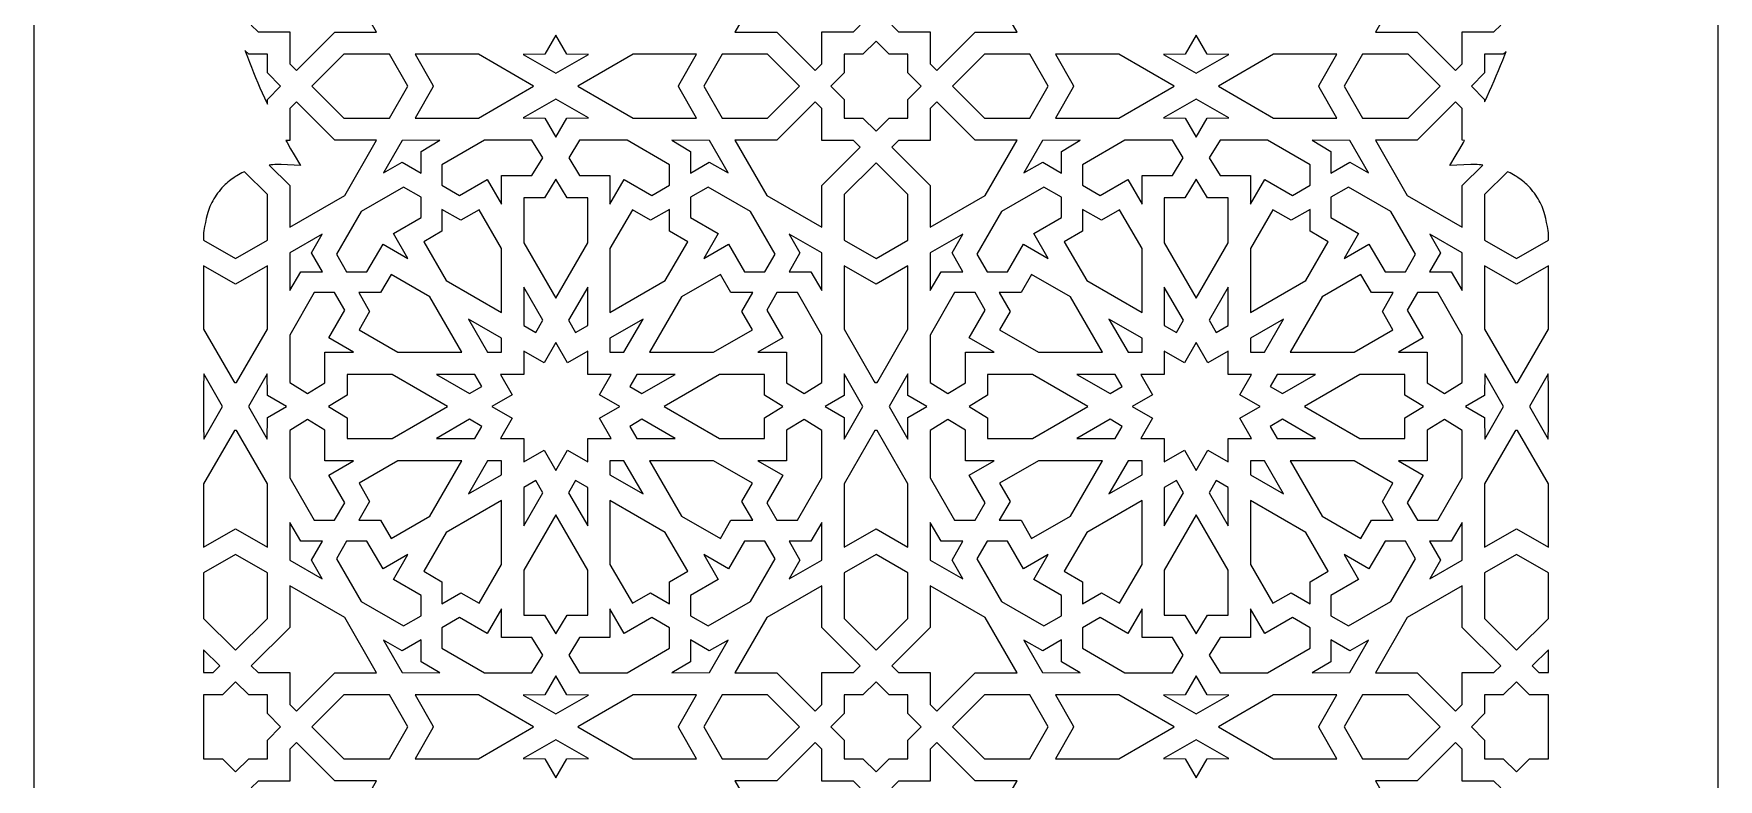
# Model space of a CAD drawing. Extents: x -302 to 302, y -785 to 785.
# Drawn here: x -302 to 302, y 61 to 328 of the extents above; entities that cross this region are included whole.
import ezdxf

# ---------------------------------------------------------------- set-up
doc = ezdxf.new("R2010")
doc.units = 0
doc.layers.add('LAYER_1', color=18, linetype='CONTINUOUS')

msp = doc.modelspace()

# ---------------------------------------------------------------- linework, layer by layer
at = {"layer": 'LAYER_1'}
for points in [[(-302.5, -785), (302.5, -785), (302.5, 785), (-302.5, 785)], [(-210.57, 360.25), (-210.57, 345.28), (-224.35, 331.5), (-221.93, 329.08), (-210.53, 329.08), (-210.53, 317.69), (-208.11, 315.27), (-194.33, 329.05), (-179.36, 329.05), (-190.79, 348.82)], [(-19.44, 345.28), (-19.44, 360.25), (-39.22, 348.82), (-50.65, 329.05), (-35.67, 329.05), (-21.89, 315.27), (-19.48, 317.69), (-19.48, 329.08), (-8.08, 329.08), (-5.66, 331.5)], [(19.44, 345.28), (5.66, 331.5), (8.08, 329.08), (19.48, 329.08), (19.48, 317.69), (21.89, 315.27), (35.67, 329.05), (50.65, 329.05), (39.22, 348.82), (19.44, 360.25)], [(210.57, 345.28), (210.57, 360.25), (190.79, 348.82), (179.36, 329.05), (194.33, 329.05), (208.11, 315.27), (210.53, 317.69), (210.53, 329.08), (221.93, 329.08), (224.35, 331.5)], [(-111.09, 321.1), (-115, 327.88), (-118.92, 321.1), (-126.69, 321.04), (-115, 314.29), (-103.31, 321.04)], [(111.09, 321.1), (103.31, 321.04), (115, 314.29), (126.69, 321.04), (118.92, 321.1), (115, 327.88)], [(-218.54, 314.38), (-218.54, 321.11), (-225.27, 321.11), (-226.65, 322.49), (-226.46, 321.96), (-225.76, 320.1), (-225.04, 318.24), (-224.31, 316.39), (-223.57, 314.54), (-222.8, 312.71), (-222.03, 310.88), (-221.24, 309.06), (-220.43, 307.24), (-219.61, 305.44), (-218.78, 303.64), (-218.54, 303.15), (-218.54, 304.86), (-213.81, 309.62)], [(-202.57, 309.62), (-191.07, 298.12), (-174.77, 298.12), (-168.13, 309.62), (-174.77, 321.13), (-191.07, 321.12)], [(-159.05, 309.62), (-159.14, 309.23), (-165.56, 298.12), (-142.75, 298.11), (-122.95, 309.62), (-142.75, 321.13), (-165.56, 321.13), (-159.14, 310.02)], [(-70.96, 309.62), (-70.86, 310.02), (-64.45, 321.13), (-87.26, 321.13), (-107.06, 309.62), (-87.26, 298.11), (-64.45, 298.12), (-70.86, 309.23)], [(-38.93, 298.12), (-27.44, 309.62), (-38.93, 321.12), (-55.23, 321.13), (-61.88, 309.62), (-55.23, 298.12)], [(-11.46, 304.86), (-11.46, 298.14), (-4.74, 298.14), (0, 293.42), (4.74, 298.14), (11.46, 298.14), (11.46, 304.86), (16.2, 309.62), (11.46, 314.38), (11.46, 321.11), (4.74, 321.11), (0, 325.83), (-4.74, 321.11), (-11.46, 321.11), (-11.46, 314.38), (-16.2, 309.62)], [(38.93, 298.12), (55.23, 298.12), (61.88, 309.62), (55.23, 321.13), (38.93, 321.12), (27.44, 309.62)], [(64.45, 321.13), (70.86, 310.02), (70.96, 309.62), (70.86, 309.23), (64.45, 298.12), (87.26, 298.11), (107.06, 309.62), (87.26, 321.13)], [(165.56, 298.12), (159.14, 309.23), (159.05, 309.62), (159.14, 310.02), (165.56, 321.13), (142.75, 321.13), (122.95, 309.62), (142.75, 298.11)], [(168.13, 309.62), (174.77, 298.12), (191.07, 298.12), (202.57, 309.62), (191.07, 321.12), (174.77, 321.13)], [(218.54, 304.86), (218.54, 303.97), (218.62, 304.13), (219.48, 305.96), (220.33, 307.8), (221.16, 309.64), (221.97, 311.49), (222.77, 313.35), (223.55, 315.21), (224.31, 317.08), (225.06, 318.96), (225.79, 320.84), (226.27, 322.1), (225.27, 321.11), (218.54, 321.11), (218.54, 314.38), (213.81, 309.62)], [(-208.98, 284.93), (-206.74, 281.12), (-213.64, 281.46), (-214.38, 281.48), (-215.12, 281.47), (-215.86, 281.45), (-216.6, 281.42), (-217.35, 281.36), (-217.91, 281.3), (-210.57, 273.96), (-210.57, 258.99), (-190.79, 270.42), (-179.36, 290.2), (-194.33, 290.2), (-208.11, 303.98), (-210.53, 301.56), (-210.53, 290.16), (-211.93, 290.16), (-211.51, 289.38), (-210.26, 287.15)], [(-126.69, 298.21), (-118.92, 298.14), (-115, 291.37), (-111.09, 298.14), (-103.31, 298.21), (-115, 304.95)], [(-19.44, 258.99), (-19.44, 273.96), (-5.66, 287.74), (-8.08, 290.16), (-19.48, 290.16), (-19.48, 301.56), (-21.89, 303.98), (-35.67, 290.2), (-50.65, 290.2), (-39.22, 270.42)], [(19.48, 290.16), (8.08, 290.16), (5.66, 287.74), (19.44, 273.96), (19.44, 258.99), (39.22, 270.42), (50.65, 290.2), (35.67, 290.2), (21.89, 303.98), (19.48, 301.56)], [(111.09, 298.14), (115, 291.37), (118.92, 298.14), (126.69, 298.21), (115, 304.95), (103.31, 298.21)], [(209.68, 287.15), (210.97, 289.39), (211.4, 290.17), (210.53, 290.29), (210.53, 291.16), (210.53, 301.56), (208.11, 303.98), (194.33, 290.2), (179.36, 290.2), (190.79, 270.42), (210.57, 258.99), (210.57, 273.96), (217.91, 281.3), (217.35, 281.36), (216.6, 281.42), (215.86, 281.45), (215.12, 281.47), (214.38, 281.48), (213.64, 281.46), (206.07, 281.11), (208.38, 284.93)], [(-163.37, 286.23), (-156.66, 290.2), (-170.16, 290.17), (-176.91, 278.49), (-170.15, 282.32), (-163.37, 278.41)], [(-134.46, 267.25), (-134.46, 277.54), (-123.55, 277.54), (-119.68, 283.85), (-123.58, 290.19), (-140.61, 290.19), (-155.87, 281.39), (-155.87, 274.08), (-149.54, 270.43), (-139.61, 276.17)], [(-110.32, 283.85), (-106.46, 277.54), (-95.55, 277.54), (-95.55, 267.25), (-90.39, 276.17), (-80.46, 270.43), (-74.14, 274.08), (-74.14, 281.39), (-89.4, 290.19), (-106.43, 290.19)], [(-73.35, 290.2), (-66.64, 286.23), (-66.64, 278.41), (-59.86, 282.32), (-53.09, 278.49), (-59.84, 290.17)], [(53.09, 278.49), (59.86, 282.32), (66.64, 278.41), (66.64, 286.23), (73.35, 290.2), (59.84, 290.17)], [(90.39, 276.17), (95.55, 267.25), (95.55, 277.54), (106.46, 277.54), (110.32, 283.85), (106.43, 290.19), (89.4, 290.19), (74.14, 281.39), (74.14, 274.08), (80.46, 270.43)], [(134.46, 277.54), (134.46, 267.25), (139.61, 276.17), (149.54, 270.43), (155.87, 274.08), (155.87, 281.39), (140.61, 290.19), (123.58, 290.19), (119.68, 283.85), (123.55, 277.54)], [(170.15, 282.32), (176.91, 278.49), (170.16, 290.17), (156.66, 290.2), (163.37, 286.23), (163.37, 278.41)], [(-240.53, 262.08), (-240.85, 260.65), (-241.13, 259.22), (-241.38, 257.78), (-241.5, 257), (-241.5, 254.39), (-230.01, 247.76), (-218.52, 254.39), (-218.52, 270.68), (-226.78, 278.93), (-227.14, 278.77), (-227.75, 278.47), (-228.35, 278.16), (-228.94, 277.83), (-229.52, 277.49), (-230.08, 277.14), (-230.64, 276.77), (-231.18, 276.39), (-231.71, 276), (-232.23, 275.59), (-232.73, 275.17), (-233.22, 274.74), (-233.69, 274.31), (-234.3, 273.71), (-234.88, 273.1), (-235.43, 272.48), (-235.95, 271.85), (-236.45, 271.21), (-236.92, 270.55), (-237.37, 269.88), (-237.79, 269.2), (-238.18, 268.52), (-238.55, 267.82), (-238.89, 267.12), (-239.2, 266.41), (-239.49, 265.69), (-239.75, 264.97), (-239.98, 264.24), (-240.19, 263.48)], [(-11.49, 270.68), (-11.49, 254.39), (0, 247.76), (11.49, 254.39), (11.49, 270.68), (0, 282.16)], [(230.64, 276.77), (230.08, 277.14), (229.52, 277.49), (228.94, 277.83), (228.35, 278.16), (227.75, 278.47), (227.14, 278.77), (226.78, 278.93), (218.52, 270.68), (218.52, 254.39), (230.01, 247.76), (241.5, 254.39), (241.5, 257), (241.38, 257.78), (241.13, 259.22), (240.85, 260.65), (240.53, 262.08), (240.19, 263.48), (239.98, 264.24), (239.75, 264.97), (239.49, 265.69), (239.2, 266.41), (238.89, 267.12), (238.55, 267.82), (238.18, 268.52), (237.79, 269.2), (237.37, 269.88), (236.92, 270.55), (236.45, 271.21), (235.95, 271.85), (235.43, 272.48), (234.88, 273.1), (234.3, 273.71), (233.69, 274.31), (233.22, 274.74), (232.73, 275.17), (232.23, 275.59), (231.71, 276), (231.18, 276.39)], [(-163.37, 269.74), (-169.69, 273.39), (-184.95, 264.58), (-193.76, 249.32), (-190.11, 243), (-182.8, 243), (-177.05, 252.93), (-168.16, 247.79), (-173.3, 256.68), (-163.37, 262.43)], [(-110.91, 269.55), (-115, 276.22), (-119.09, 269.55), (-126.48, 269.56), (-126.48, 253.43), (-115, 233.55), (-103.52, 253.43), (-103.52, 269.56)], [(-47.21, 243), (-39.89, 243), (-36.24, 249.32), (-45.06, 264.58), (-60.31, 273.39), (-66.64, 269.74), (-66.64, 262.43), (-56.71, 256.68), (-61.84, 247.79), (-52.95, 252.93)], [(56.71, 256.68), (66.64, 262.43), (66.64, 269.74), (60.31, 273.39), (45.06, 264.58), (36.24, 249.32), (39.89, 243), (47.21, 243), (52.95, 252.93), (61.84, 247.79)], [(115, 233.55), (126.48, 253.43), (126.48, 269.56), (119.09, 269.55), (115, 276.22), (110.91, 269.55), (103.52, 269.56), (103.52, 253.43)], [(163.37, 269.74), (163.37, 262.43), (173.3, 256.68), (168.16, 247.79), (177.05, 252.93), (182.8, 243), (190.11, 243), (193.76, 249.32), (184.95, 264.58), (169.69, 273.39)], [(-134.46, 228.34), (-134.46, 251.3), (-142.53, 265.26), (-149.06, 261.48), (-155.87, 265.41), (-155.87, 257.55), (-162.4, 253.77), (-154.35, 239.82)], [(-80.95, 261.48), (-87.48, 265.26), (-95.55, 251.3), (-95.55, 228.34), (-75.66, 239.82), (-67.61, 253.77), (-74.14, 257.55), (-74.14, 265.41)], [(87.48, 265.26), (80.95, 261.48), (74.14, 265.41), (74.14, 257.55), (67.61, 253.77), (75.66, 239.82), (95.55, 228.34), (95.55, 251.3)], [(162.4, 253.77), (155.87, 257.55), (155.87, 265.41), (149.06, 261.48), (142.53, 265.26), (134.46, 251.3), (134.46, 228.34), (154.35, 239.82)], [(-198.86, 256.54), (-210.54, 249.79), (-210.57, 236.29), (-206.6, 243), (-198.78, 243), (-202.69, 249.78)], [(-27.32, 249.78), (-31.23, 243), (-23.41, 243), (-19.43, 236.29), (-19.47, 249.79), (-31.15, 256.54)], [(31.15, 256.54), (19.47, 249.79), (19.43, 236.29), (23.41, 243), (31.23, 243), (27.32, 249.78)], [(198.78, 243), (206.6, 243), (210.57, 236.29), (210.54, 249.79), (198.86, 256.54), (202.69, 249.78)], [(-218.51, 222.36), (-218.52, 245.18), (-230.01, 238.54), (-241.49, 245.18), (-241.5, 222.36), (-230.61, 203.62), (-230.41, 203.27), (-229.61, 203.27)], [(-160.19, 233.98), (-174.14, 242.03), (-177.92, 235.5), (-185.78, 235.5), (-181.85, 228.69), (-185.63, 222.16), (-171.67, 214.09), (-148.71, 214.09)], [(-52.09, 235.5), (-55.87, 242.03), (-69.82, 233.98), (-81.3, 214.09), (-58.34, 214.09), (-44.37, 222.16), (-48.16, 228.69), (-44.23, 235.5)], [(-11.49, 222.36), (-0.6, 203.62), (-0.4, 203.27), (0.4, 203.27), (0.6, 203.62), (11.49, 222.36), (11.49, 245.18), (0, 238.54), (-11.49, 245.18)], [(55.87, 242.03), (52.09, 235.5), (44.23, 235.5), (48.16, 228.69), (44.37, 222.16), (58.34, 214.09), (81.3, 214.09), (69.82, 233.98)], [(177.92, 235.5), (174.14, 242.03), (160.19, 233.98), (148.71, 214.09), (171.67, 214.09), (185.63, 222.16), (181.85, 228.69), (185.78, 235.5)], [(218.51, 222.36), (229.61, 203.27), (230.41, 203.27), (230.61, 203.62), (241.5, 222.36), (241.49, 245.18), (230.01, 238.54), (218.52, 245.18)], [(-126.48, 223.73), (-122.13, 221.21), (-119.61, 225.57), (-126.48, 237.48)], [(-103.52, 237.48), (-110.4, 225.57), (-107.88, 221.21), (-103.52, 223.73)], [(103.52, 223.73), (107.88, 221.21), (110.4, 225.57), (103.52, 237.48)], [(122.13, 221.21), (126.48, 223.73), (126.48, 237.48), (119.61, 225.57)], [(-197.91, 214.09), (-187.62, 214.09), (-196.54, 219.24), (-190.8, 229.17), (-194.45, 235.5), (-201.76, 235.5), (-210.56, 220.24), (-210.56, 203.2), (-204.22, 199.31), (-197.91, 203.18)], [(-35.56, 235.5), (-39.21, 229.17), (-33.47, 219.24), (-42.39, 214.09), (-32.1, 214.09), (-32.1, 203.18), (-25.79, 199.31), (-19.45, 203.2), (-19.45, 220.24), (-28.25, 235.5)], [(19.45, 203.2), (25.79, 199.31), (32.1, 203.18), (32.1, 214.09), (42.39, 214.09), (33.47, 219.24), (39.21, 229.17), (35.56, 235.5), (28.25, 235.5), (19.45, 220.24)], [(194.45, 235.5), (190.8, 229.17), (196.54, 219.24), (187.62, 214.09), (197.91, 214.09), (197.91, 203.18), (204.22, 199.31), (210.56, 203.2), (210.56, 220.24), (201.76, 235.5)], [(-139.49, 214.09), (-134.46, 214.09), (-134.46, 219.12), (-146.37, 226)], [(-90.51, 214.09), (-83.64, 226), (-95.55, 219.12), (-95.55, 214.09)], [(83.64, 226), (90.51, 214.09), (95.55, 214.09), (95.55, 219.12)], [(139.49, 214.09), (146.37, 226), (134.46, 219.12), (134.46, 214.09)], [(-130.69, 190.43), (-134.89, 183.15), (-126.48, 183.15), (-126.48, 174.75), (-119.21, 178.95), (-115, 171.67), (-110.8, 178.95), (-103.52, 174.75), (-103.52, 183.15), (-95.12, 183.15), (-99.32, 190.43), (-92.04, 194.63), (-99.32, 198.84), (-95.12, 206.11), (-103.52, 206.11), (-103.52, 214.52), (-110.8, 210.32), (-115, 217.59), (-119.21, 210.32), (-126.48, 214.52), (-126.48, 206.11), (-134.89, 206.11), (-130.69, 198.84), (-137.96, 194.63)], [(126.48, 206.11), (126.48, 214.52), (119.21, 210.32), (115, 217.59), (110.8, 210.32), (103.52, 214.52), (103.52, 206.11), (95.12, 206.11), (99.32, 198.84), (92.04, 194.63), (99.32, 190.43), (95.12, 183.15), (103.52, 183.15), (103.52, 174.75), (110.8, 178.95), (115, 171.67), (119.21, 178.95), (126.48, 174.75), (126.48, 183.15), (134.89, 183.15), (130.69, 190.43), (137.96, 194.63), (130.69, 198.84), (134.89, 206.11)], [(-241.42, 206.35), (-241.47, 201.5), (-241.47, 187.77), (-241.42, 182.92), (-234.69, 194.63)], [(-218.6, 206.35), (-225.32, 194.63), (-218.6, 182.92), (-218.51, 190.72), (-211.74, 194.63), (-218.51, 198.55)], [(-189.92, 198.72), (-196.59, 194.63), (-189.92, 190.54), (-189.93, 183.15), (-173.8, 183.15), (-153.92, 194.63), (-173.8, 206.11), (-189.93, 206.11)], [(-145.94, 199.24), (-141.58, 201.76), (-144.1, 206.11), (-157.85, 206.11)], [(-84.07, 199.24), (-72.16, 206.11), (-85.91, 206.11), (-88.42, 201.76)], [(-56.2, 183.15), (-40.07, 183.15), (-40.08, 190.54), (-33.42, 194.63), (-40.08, 198.72), (-40.07, 206.11), (-56.2, 206.11), (-76.09, 194.63)], [(-18.27, 194.63), (-11.49, 190.72), (-11.41, 182.92), (-4.69, 194.63), (-11.41, 206.35), (-11.49, 198.55)], [(11.49, 198.55), (11.41, 206.35), (4.69, 194.63), (11.41, 182.92), (11.49, 190.72), (18.27, 194.63)], [(40.08, 198.72), (33.42, 194.63), (40.08, 190.54), (40.07, 183.15), (56.2, 183.15), (76.09, 194.63), (56.2, 206.11), (40.07, 206.11)], [(84.07, 199.24), (88.42, 201.76), (85.91, 206.11), (72.16, 206.11)], [(145.94, 199.24), (157.85, 206.11), (144.1, 206.11), (141.58, 201.76)], [(189.93, 206.11), (173.8, 206.11), (153.92, 194.63), (173.8, 183.15), (189.93, 183.15), (189.92, 190.54), (196.59, 194.63), (189.92, 198.72)], [(218.51, 190.72), (218.6, 182.92), (225.32, 194.63), (218.6, 206.35), (218.51, 198.55), (211.74, 194.63)], [(241.47, 201.5), (241.42, 206.35), (234.69, 194.63), (241.42, 182.92), (241.47, 187.77)], [(-201.76, 153.77), (-194.45, 153.77), (-190.8, 160.09), (-196.54, 170.02), (-187.62, 175.17), (-197.91, 175.17), (-197.91, 186.09), (-204.22, 189.95), (-210.56, 186.06), (-210.56, 169.03)], [(-141.58, 187.51), (-145.94, 190.03), (-157.85, 183.15), (-144.1, 183.15)], [(-88.42, 187.51), (-85.91, 183.15), (-72.16, 183.15), (-84.07, 190.03)], [(-19.45, 169.03), (-19.45, 186.06), (-25.79, 189.95), (-32.1, 186.09), (-32.1, 175.17), (-42.39, 175.17), (-33.47, 170.02), (-39.21, 160.09), (-35.56, 153.77), (-28.25, 153.77)], [(25.79, 189.95), (19.45, 186.06), (19.45, 169.03), (28.25, 153.77), (35.56, 153.77), (39.21, 160.09), (33.47, 170.02), (42.39, 175.17), (32.1, 175.17), (32.1, 186.09)], [(88.42, 187.51), (84.07, 190.03), (72.16, 183.15), (85.91, 183.15)], [(141.58, 187.51), (144.1, 183.15), (157.85, 183.15), (145.94, 190.03)], [(196.54, 170.02), (190.8, 160.09), (194.45, 153.77), (201.76, 153.77), (210.56, 169.03), (210.56, 186.06), (204.22, 189.95), (197.91, 186.09), (197.91, 175.17), (187.62, 175.17)], [(-230.41, 185.99), (-241.5, 166.9), (-241.49, 144.09), (-230.01, 150.72), (-218.52, 144.09), (-218.51, 166.9), (-229.41, 185.65), (-229.61, 185.99)], [(-11.49, 144.09), (0, 150.72), (11.49, 144.09), (11.49, 166.9), (0.4, 185.99), (-0.4, 185.99), (-11.49, 166.9)], [(230.41, 185.99), (229.61, 185.99), (229.41, 185.65), (218.51, 166.9), (218.52, 144.09), (230.01, 150.72), (241.49, 144.09), (241.5, 166.9)], [(-160.19, 155.29), (-148.71, 175.17), (-171.67, 175.17), (-185.63, 167.11), (-181.85, 160.58), (-185.78, 153.77), (-177.92, 153.77), (-174.14, 147.24)], [(-134.46, 175.17), (-139.49, 175.17), (-146.37, 163.27), (-134.46, 170.14)], [(-95.55, 175.17), (-95.55, 170.14), (-83.64, 163.27), (-90.51, 175.17)], [(-69.82, 155.29), (-55.87, 147.24), (-52.09, 153.77), (-44.23, 153.77), (-48.16, 160.58), (-44.37, 167.11), (-58.34, 175.17), (-81.3, 175.17)], [(58.34, 175.17), (44.37, 167.11), (48.16, 160.58), (44.23, 153.77), (52.09, 153.77), (55.87, 147.24), (69.82, 155.29), (81.3, 175.17)], [(95.55, 175.17), (90.51, 175.17), (83.64, 163.27), (95.55, 170.14)], [(134.46, 175.17), (134.46, 170.14), (146.37, 163.27), (139.49, 175.17)], [(171.67, 175.17), (148.71, 175.17), (160.19, 155.29), (174.14, 147.24), (177.92, 153.77), (185.78, 153.77), (181.85, 160.58), (185.63, 167.11)], [(-126.48, 165.54), (-126.48, 151.79), (-119.61, 163.69), (-122.13, 168.05)], [(-103.52, 151.79), (-103.52, 165.54), (-107.88, 168.05), (-110.4, 163.69)], [(107.88, 168.05), (103.52, 165.54), (103.52, 151.79), (110.4, 163.69)], [(119.61, 163.69), (126.48, 151.79), (126.48, 165.54), (122.13, 168.05)], [(-162.4, 135.5), (-155.87, 131.72), (-155.87, 123.85), (-149.06, 127.79), (-142.53, 124), (-134.46, 137.97), (-134.46, 160.93), (-154.35, 149.45)], [(-74.14, 131.72), (-67.61, 135.5), (-75.66, 149.45), (-95.55, 160.93), (-95.55, 137.97), (-87.48, 124), (-80.95, 127.79), (-74.14, 123.85)], [(67.61, 135.5), (74.14, 131.72), (74.14, 123.85), (80.95, 127.79), (87.48, 124), (95.55, 137.97), (95.55, 160.93), (75.66, 149.45)], [(134.46, 160.93), (134.46, 137.97), (142.53, 124), (149.06, 127.79), (155.87, 123.85), (155.87, 131.72), (162.4, 135.5), (154.35, 149.45)], [(-202.69, 139.49), (-198.78, 146.26), (-206.6, 146.26), (-210.57, 152.98), (-210.54, 139.47), (-198.86, 132.72)], [(-126.48, 135.83), (-126.48, 119.7), (-119.09, 119.71), (-115, 113.05), (-110.91, 119.71), (-103.52, 119.7), (-103.52, 135.83), (-115, 155.72)], [(-27.32, 139.49), (-31.15, 132.72), (-19.47, 139.47), (-19.43, 152.98), (-23.41, 146.26), (-31.23, 146.26)], [(23.41, 146.26), (19.43, 152.98), (19.47, 139.47), (31.15, 132.72), (27.32, 139.49), (31.23, 146.26)], [(119.09, 119.71), (126.48, 119.7), (126.48, 135.83), (115, 155.72), (103.52, 135.83), (103.52, 119.7), (110.91, 119.71), (115, 113.05)], [(202.69, 139.49), (198.86, 132.72), (210.54, 139.47), (210.57, 152.98), (206.6, 146.26), (198.78, 146.26)], [(-184.95, 124.68), (-169.69, 115.87), (-163.37, 119.52), (-163.37, 126.84), (-173.3, 132.58), (-168.16, 141.47), (-177.05, 136.34), (-182.8, 146.26), (-190.11, 146.26), (-193.76, 139.94)], [(-36.24, 139.94), (-39.89, 146.26), (-47.21, 146.26), (-52.95, 136.34), (-61.84, 141.47), (-56.71, 132.58), (-66.64, 126.84), (-66.64, 119.52), (-60.31, 115.87), (-45.06, 124.68)], [(45.06, 124.68), (60.31, 115.87), (66.64, 119.52), (66.64, 126.84), (56.71, 132.58), (61.84, 141.47), (52.95, 136.34), (47.21, 146.26), (39.89, 146.26), (36.24, 139.94)], [(190.11, 146.26), (182.8, 146.26), (177.05, 136.34), (168.16, 141.47), (173.3, 132.58), (163.37, 126.84), (163.37, 119.52), (169.69, 115.87), (184.95, 124.68), (193.76, 139.94)], [(-241.49, 118.58), (-230.01, 107.11), (-218.52, 118.58), (-218.52, 134.88), (-230.01, 141.51), (-241.5, 134.88)], [(-11.49, 118.58), (0, 107.11), (11.49, 118.58), (11.49, 134.88), (0, 141.51), (-11.49, 134.88)], [(218.52, 118.58), (230.01, 107.11), (241.49, 118.58), (241.5, 134.88), (230.01, 141.51), (218.52, 134.88)], [(-224.35, 101.52), (-221.93, 99.1), (-210.53, 99.1), (-210.53, 87.71), (-208.11, 85.29), (-194.33, 99.07), (-179.36, 99.07), (-190.79, 118.84), (-210.57, 130.28), (-210.57, 115.3)], [(-8.08, 99.1), (-5.66, 101.52), (-19.44, 115.3), (-19.44, 130.28), (-39.22, 118.84), (-50.65, 99.07), (-35.67, 99.07), (-21.89, 85.29), (-19.48, 87.71), (-19.48, 99.1)], [(35.67, 99.07), (50.65, 99.07), (39.22, 118.84), (19.44, 130.28), (19.44, 115.3), (5.66, 101.52), (8.08, 99.1), (19.48, 99.1), (19.48, 87.71), (21.89, 85.29)], [(194.33, 99.07), (208.11, 85.29), (210.53, 87.71), (210.53, 99.1), (221.93, 99.1), (224.35, 101.52), (210.57, 115.3), (210.57, 130.28), (190.79, 118.84), (179.36, 99.07)], [(-139.61, 113.09), (-149.54, 118.84), (-155.87, 115.19), (-155.87, 107.87), (-140.61, 99.08), (-123.58, 99.08), (-119.68, 105.42), (-123.55, 111.72), (-134.46, 111.72), (-134.46, 122.01)], [(-74.14, 107.87), (-74.14, 115.19), (-80.46, 118.84), (-90.39, 113.09), (-95.55, 122.01), (-95.55, 111.72), (-106.46, 111.72), (-110.32, 105.42), (-106.43, 99.08), (-89.4, 99.08)], [(89.4, 99.08), (106.43, 99.08), (110.32, 105.42), (106.46, 111.72), (95.55, 111.72), (95.55, 122.01), (90.39, 113.09), (80.46, 118.84), (74.14, 115.19), (74.14, 107.87)], [(155.87, 107.87), (155.87, 115.19), (149.54, 118.84), (139.61, 113.09), (134.46, 122.01), (134.46, 111.72), (123.55, 111.72), (119.68, 105.42), (123.58, 99.08), (140.61, 99.08)], [(-170.15, 106.95), (-176.91, 110.78), (-170.16, 99.1), (-156.66, 99.06), (-163.37, 103.03), (-163.37, 110.86)], [(-66.64, 110.86), (-66.64, 103.03), (-73.35, 99.06), (-59.84, 99.1), (-53.09, 110.78), (-59.86, 106.95)], [(59.86, 106.95), (53.09, 110.78), (59.84, 99.1), (73.35, 99.06), (66.64, 103.03), (66.64, 110.86)], [(163.37, 110.86), (163.37, 103.03), (156.66, 99.06), (170.16, 99.1), (176.91, 110.78), (170.15, 106.95)], [(-241.47, 99.1), (-238.08, 99.1), (-235.67, 101.52), (-241.47, 107.33)], [(235.67, 101.52), (238.08, 99.1), (241.47, 99.1), (241.47, 107.33)], [(-118.92, 91.12), (-126.69, 91.06), (-115, 84.32), (-103.31, 91.06), (-111.09, 91.12), (-115, 97.9)], [(118.92, 91.12), (115, 97.9), (111.09, 91.12), (103.31, 91.06), (115, 84.32), (126.69, 91.06)], [(-241.47, 75.16), (-241.47, 68.16), (-234.74, 68.16), (-230.01, 63.44), (-225.27, 68.16), (-218.54, 68.16), (-218.54, 74.88), (-213.81, 79.64), (-218.54, 84.4), (-218.54, 91.13), (-225.27, 91.13), (-230.01, 95.85), (-234.74, 91.13), (-241.47, 91.13), (-241.47, 84.12), (-241.47, 79.64)], [(-191.07, 68.14), (-174.77, 68.14), (-168.13, 79.64), (-174.77, 91.15), (-191.07, 91.14), (-202.57, 79.64)], [(-142.75, 68.13), (-122.95, 79.64), (-142.75, 91.15), (-165.56, 91.15), (-159.14, 80.04), (-159.05, 79.64), (-159.14, 79.25), (-165.56, 68.14)], [(-70.86, 79.25), (-70.96, 79.64), (-70.86, 80.04), (-64.45, 91.15), (-87.26, 91.15), (-107.06, 79.64), (-87.26, 68.13), (-64.45, 68.14)], [(-61.88, 79.64), (-55.23, 68.14), (-38.93, 68.14), (-27.44, 79.64), (-38.93, 91.14), (-55.23, 91.15)], [(-11.46, 74.88), (-11.46, 68.16), (-4.74, 68.16), (0, 63.44), (4.74, 68.16), (11.46, 68.16), (11.46, 74.88), (16.2, 79.64), (11.46, 84.4), (11.46, 91.13), (4.74, 91.13), (0, 95.85), (-4.74, 91.13), (-11.46, 91.13), (-11.46, 84.4), (-16.2, 79.64)], [(38.93, 91.14), (27.44, 79.64), (38.93, 68.14), (55.23, 68.14), (61.88, 79.64), (55.23, 91.15)], [(64.45, 91.15), (70.86, 80.04), (70.96, 79.64), (70.86, 79.25), (64.45, 68.14), (87.26, 68.13), (107.06, 79.64), (87.26, 91.15)], [(159.05, 79.64), (159.14, 80.04), (165.56, 91.15), (142.75, 91.15), (122.95, 79.64), (142.75, 68.13), (165.56, 68.14), (159.14, 79.25)], [(168.13, 79.64), (174.77, 68.14), (191.07, 68.14), (202.57, 79.64), (191.07, 91.14), (174.77, 91.15)], [(213.81, 79.64), (218.54, 74.88), (218.54, 68.16), (225.27, 68.16), (230.01, 63.44), (234.74, 68.16), (241.47, 68.16), (241.47, 75.16), (241.47, 79.64), (241.47, 84.12), (241.47, 91.13), (234.74, 91.13), (230.01, 95.85), (225.27, 91.13), (218.54, 91.13), (218.54, 84.4)], [(-210.53, 60.18), (-221.93, 60.18), (-224.35, 57.76), (-210.57, 43.98), (-210.57, 29.01), (-190.79, 40.44), (-179.36, 60.22), (-194.33, 60.22), (-208.11, 74), (-210.53, 71.58)], [(-111.09, 68.16), (-103.31, 68.23), (-115, 74.97), (-126.69, 68.23), (-118.92, 68.16), (-115, 61.39)], [(-19.48, 71.58), (-21.89, 74), (-35.67, 60.22), (-50.65, 60.22), (-39.22, 40.44), (-19.44, 29.01), (-19.44, 43.98), (-5.66, 57.76), (-8.08, 60.18), (-19.48, 60.18)], [(19.44, 43.98), (19.44, 29.01), (39.22, 40.44), (50.65, 60.22), (35.67, 60.22), (21.89, 74), (19.48, 71.58), (19.48, 60.18), (8.08, 60.18), (5.66, 57.76)], [(111.09, 68.16), (115, 61.39), (118.92, 68.16), (126.69, 68.23), (115, 74.97), (103.31, 68.23)], [(190.79, 40.44), (210.57, 29.01), (210.57, 43.98), (224.35, 57.76), (221.93, 60.18), (210.53, 60.18), (210.53, 71.58), (208.11, 74), (194.33, 60.22), (179.36, 60.22)]]:
    msp.add_lwpolyline(points, close=True, dxfattribs=at)

doc.saveas('drawing.dxf')
